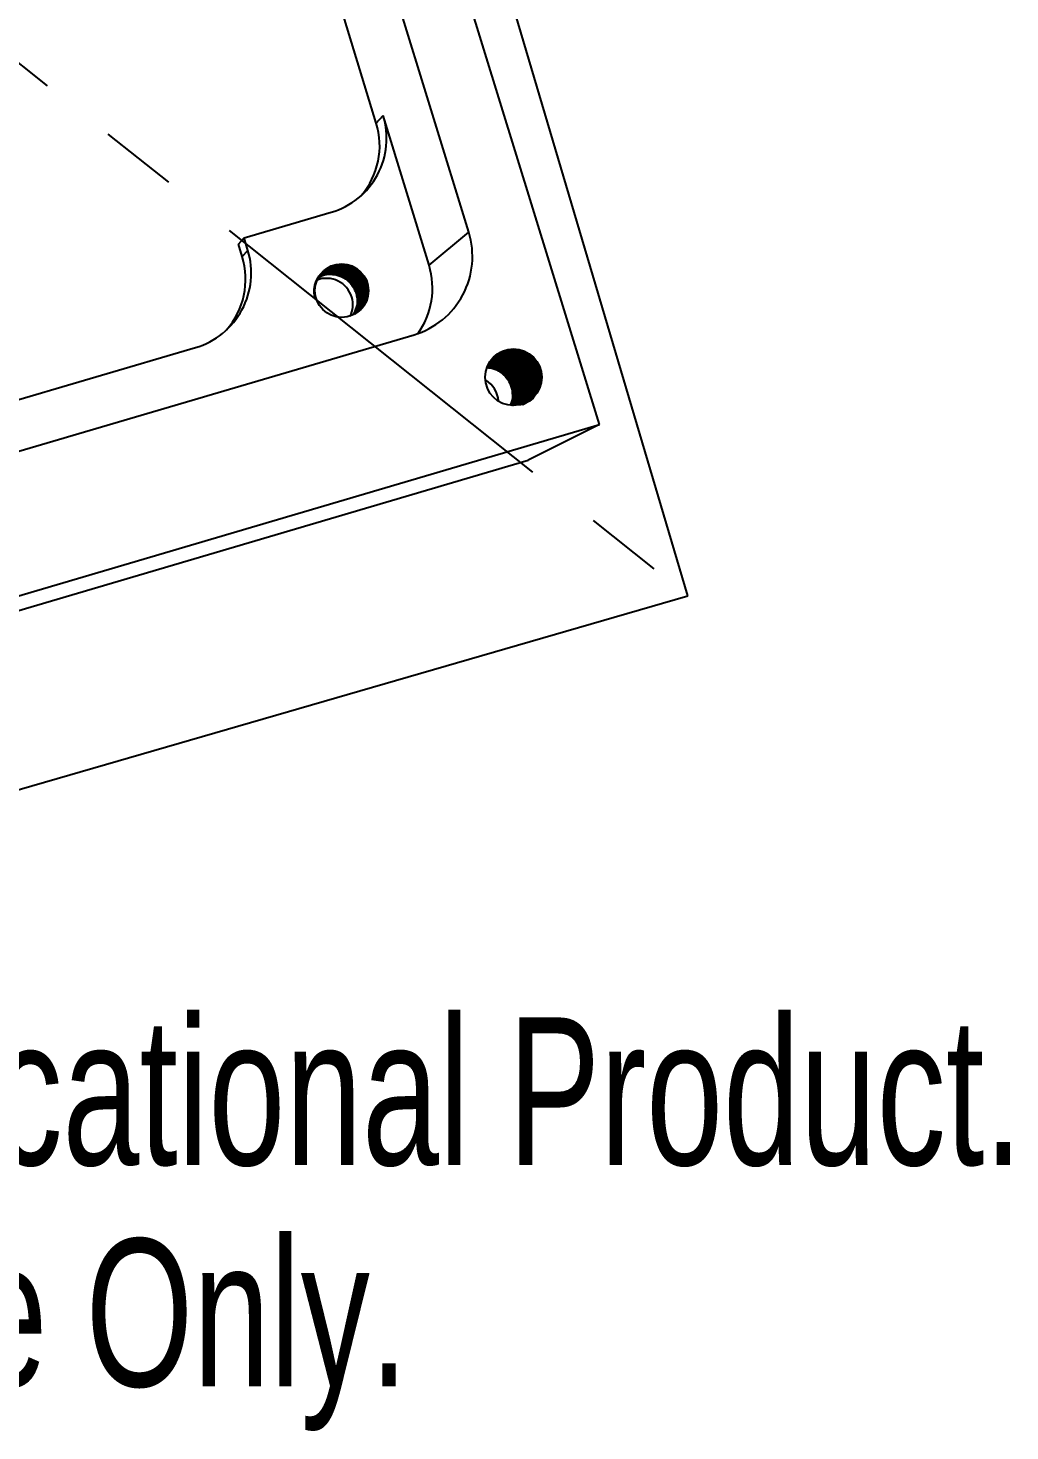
# Model space of a CAD drawing. Header units: millimetres. Extents: x -31.4 to 41.9, y -52.3 to 37.8.
# Drawn here: x 9.75 to 41.91, y -52.31 to -6.37 of the extents above; entities that cross this region are included whole.
import ezdxf

# ---------------------------------------------------------------- set-up
doc = ezdxf.new("R2010")
doc.units = ezdxf.units.MM
doc.linetypes.add('CENTERX2', pattern=[20.32, 12.7, -2.54, 2.54, -2.54])
doc.styles.add('SLDTEXTSTYLE0', font='TXT', dxfattribs={"width": 0.7})

msp = doc.modelspace()

# ---------------------------------------------------------------- linework, layer by layer
at = {"color": 7, "linetype": 'Continuous'}
for p, q in [((31.359, -24.963), (12.78, 37.751)), ((-12.78, -37.751), (31.359, -24.963))]:
    msp.add_line(p, q, dxfattribs=at)
at = {"color": 7, "linetype": 'Continuous', "lineweight": 25}
for p, q in [((28.47, -19.352), (11.32, 36.243)), ((24.184, -13.059), (10.631, 31.059)), ((21.157, -9.483), (9.927, 27.203)), ((21.157, -9.483), (21.382, -9.234)), ((22.884, -14.138), (21.382, -9.234)), ((16.824, -13.24), (19.683, -12.401)), ((16.643, -13.449), (16.824, -13.24)), ((16.948, -13.649), (16.824, -13.24)), ((22.884, -14.138), (24.184, -13.059)), ((16.766, -13.854), (16.643, -13.449)), ((16.766, -13.854), (16.948, -13.649)), ((-7.963, -25.345), (22.394, -16.412)), ((-2.849, -22.149), (15.237, -16.832)), ((-11.514, -31.153), (28.47, -19.352)), ((28.47, -19.352), (26.134, -20.518)), ((-10.705, -31.395), (26.134, -20.518))]:
    msp.add_line(p, q, dxfattribs=at)
at = {"color": 7, "linetype": 'CENTERX2'}
msp.add_line((-31.359, 24.963), (31.359, -24.963), dxfattribs=at)
at = {"color": 7, "linetype": 'Continuous', "lineweight": 25}
for centre, radius in [((20.024, -14.969), 0.877), ((25.647, -17.805), 0.927)]:
    msp.add_circle(centre, radius, dxfattribs=at)
for centre, radius, start, end in [((18.974, -9.982), 2.521, 286.3374, 17.2422), ((18.765, -10.222), 2.503, 319.3786, 17.1722), ((21.638, -13.855), 2.667, 286.4544, 17.3721), ((14.519, -14.395), 2.541, 286.4157, 17.059), ((14.353, -14.591), 2.523, 318.6797, 16.9774), ((20.447, -14.89), 2.55, 324.1233, 17.1533), ((19.525, -15.429), 0.864, 16.7863, 110.8843), ((19.538, -15.429), 0.853, 332.7213, 17.0612), ((24.268, -18.661), 0.896, 5.2149, 58.2625)]:
    msp.add_arc(centre, radius, start, end, dxfattribs=at)
for points, knots in [([(19.162, -15.246), (19.143, -15.16), (19.105, -14.984), (19.152, -14.715), (19.274, -14.477), (19.462, -14.288), (19.7, -14.164), (19.967, -14.121), (20.234, -14.16), (20.478, -14.277), (20.678, -14.465), (20.812, -14.703), (20.869, -14.969), (20.842, -15.24), (20.745, -15.483), (20.63, -15.602), (20.579, -15.655)], [0, 0, 0, 0, 0.071264, 0.144988, 0.217672, 0.287945, 0.361059, 0.434601, 0.505282, 0.577204, 0.651003, 0.723158, 0.793676, 0.867118, 0.940373, 1, 1, 1, 1]), ([(19.354, -14.417), (19.388, -14.381), (19.49, -14.274), (19.726, -14.183), (20.02, -14.159), (20.309, -14.238), (20.556, -14.408), (20.735, -14.651), (20.824, -14.939), (20.811, -15.238), (20.718, -15.499), (20.599, -15.621), (20.549, -15.672)], [0, 0, 0, 0, 0.05592, 0.164056, 0.272274, 0.380473, 0.488609, 0.596818, 0.705028, 0.813164, 0.921362, 1, 1, 1, 1]), ([(19.36, -14.408), (19.384, -14.381), (19.469, -14.288), (19.671, -14.197), (19.934, -14.15), (20.202, -14.19), (20.446, -14.307), (20.645, -14.495), (20.778, -14.732), (20.836, -14.998), (20.809, -15.269), (20.715, -15.504), (20.607, -15.618), (20.561, -15.665)], [0, 0, 0, 0, 0.040508, 0.139918, 0.23991, 0.336012, 0.433801, 0.534143, 0.632249, 0.72813, 0.827986, 0.927587, 1, 1, 1, 1]), ([(19.369, -14.403), (19.423, -14.36), (19.553, -14.256), (19.816, -14.192), (20.112, -14.21), (20.387, -14.329), (20.608, -14.532), (20.75, -14.797), (20.799, -15.095), (20.742, -15.385), (20.647, -15.589), (20.557, -15.664), (20.543, -15.676)], [0, 0, 0, 0, 0.080115, 0.192444, 0.304871, 0.417194, 0.52951, 0.641935, 0.754276, 0.866598, 0.979021, 1, 1, 1, 1]), ([(19.374, -14.395), (19.453, -14.347), (19.616, -14.249), (19.909, -14.217), (20.199, -14.278), (20.455, -14.435), (20.645, -14.667), (20.75, -14.949), (20.753, -15.247), (20.676, -15.51), (20.565, -15.637), (20.52, -15.689)], [0, 0, 0, 0, 0.110208, 0.225695, 0.341196, 0.456613, 0.572088, 0.687598, 0.803016, 0.918477, 1, 1, 1, 1]), ([(19.379, -14.388), (19.454, -14.343), (19.605, -14.251), (19.872, -14.212), (20.137, -14.25), (20.38, -14.367), (20.579, -14.554), (20.712, -14.791), (20.769, -15.056), (20.742, -15.325), (20.657, -15.547), (20.56, -15.649), (20.526, -15.685)], [0, 0, 0, 0, 0.103567, 0.209927, 0.312149, 0.416166, 0.522898, 0.627251, 0.729238, 0.835454, 0.941398, 1, 1, 1, 1]), ([(19.38, -14.381), (19.385, -14.374), (19.45, -14.289), (19.642, -14.194), (19.926, -14.125), (20.224, -14.163), (20.492, -14.297), (20.703, -14.513), (20.831, -14.785), (20.864, -15.086), (20.791, -15.375), (20.673, -15.587), (20.562, -15.666), (20.532, -15.687)], [0, 0, 0, 0, 0.010316, 0.115866, 0.221444, 0.327085, 0.432634, 0.538197, 0.64384, 0.749387, 0.854933, 0.960576, 1, 1, 1, 1]), ([(19.381, -14.385), (19.389, -14.377), (19.458, -14.304), (19.641, -14.228), (19.902, -14.18), (20.169, -14.22), (20.413, -14.337), (20.612, -14.524), (20.745, -14.761), (20.803, -15.027), (20.775, -15.297), (20.686, -15.525), (20.583, -15.633), (20.543, -15.675)], [0, 0, 0, 0, 0.013401, 0.11655, 0.220304, 0.320021, 0.421488, 0.525605, 0.627401, 0.726889, 0.830501, 0.933849, 1, 1, 1, 1]), ([(19.415, -14.357), (19.462, -14.311), (19.581, -14.198), (19.836, -14.112), (20.132, -14.104), (20.418, -14.2), (20.657, -14.383), (20.822, -14.636), (20.896, -14.93), (20.867, -15.228), (20.756, -15.49), (20.625, -15.61), (20.566, -15.663)], [0, 0, 0, 0, 0.07168, 0.177196, 0.282802, 0.388358, 0.493875, 0.599475, 0.705044, 0.81056, 0.916153, 1, 1, 1, 1]), ([(19.262, -14.531), (19.275, -14.52), (19.365, -14.451), (19.579, -14.405), (19.869, -14.413), (20.145, -14.526), (20.368, -14.721), (20.515, -14.981), (20.567, -15.272), (20.532, -15.547), (20.441, -15.693), (20.402, -15.756)], [0, 0, 0, 0, 0.022851, 0.148708, 0.274688, 0.400566, 0.526428, 0.652405, 0.778301, 0.904167, 1, 1, 1, 1]), ([(19.284, -14.532), (19.32, -14.511), (19.432, -14.447), (19.652, -14.422), (19.914, -14.457), (20.155, -14.573), (20.352, -14.758), (20.484, -14.993), (20.539, -15.254), (20.518, -15.522), (20.438, -15.68), (20.399, -15.758)], [0, 0, 0, 0, 0.055537, 0.175902, 0.291583, 0.409296, 0.530082, 0.648175, 0.763591, 0.883793, 1, 1, 1, 1]), ([(19.298, -14.511), (19.339, -14.487), (19.457, -14.419), (19.683, -14.392), (19.945, -14.427), (20.187, -14.544), (20.384, -14.729), (20.515, -14.964), (20.573, -15.227), (20.542, -15.492), (20.484, -15.673), (20.424, -15.743), (20.422, -15.745)], [0, 0, 0, 0, 0.063316, 0.181754, 0.295584, 0.411412, 0.530265, 0.646467, 0.760035, 0.878313, 0.996287, 1, 1, 1, 1]), ([(19.307, -14.496), (19.367, -14.464), (19.511, -14.386), (19.78, -14.369), (20.066, -14.438), (20.315, -14.601), (20.496, -14.837), (20.592, -15.121), (20.582, -15.415), (20.52, -15.635), (20.44, -15.726), (20.424, -15.744)], [0, 0, 0, 0, 0.088485, 0.214328, 0.340164, 0.465918, 0.591749, 0.717596, 0.843351, 0.969168, 1, 1, 1, 1]), ([(19.311, -14.491), (19.358, -14.464), (19.481, -14.391), (19.714, -14.362), (19.977, -14.398), (20.219, -14.515), (20.417, -14.7), (20.548, -14.935), (20.606, -15.199), (20.576, -15.464), (20.513, -15.652), (20.446, -15.727), (20.439, -15.735)], [0, 0, 0, 0, 0.070648, 0.186886, 0.298601, 0.412278, 0.528923, 0.642967, 0.754426, 0.870506, 0.986289, 1, 1, 1, 1]), ([(19.318, -14.48), (19.347, -14.459), (19.455, -14.382), (19.688, -14.34), (19.98, -14.366), (20.249, -14.494), (20.462, -14.702), (20.596, -14.97), (20.631, -15.264), (20.582, -15.534), (20.485, -15.673), (20.444, -15.732)], [0, 0, 0, 0, 0.045725, 0.16917, 0.292701, 0.416122, 0.539548, 0.66308, 0.786499, 0.90991, 1, 1, 1, 1]), ([(19.325, -14.47), (19.377, -14.44), (19.506, -14.363), (19.746, -14.332), (20.009, -14.369), (20.251, -14.485), (20.449, -14.671), (20.581, -14.906), (20.638, -15.171), (20.609, -15.437), (20.541, -15.631), (20.469, -15.711), (20.457, -15.725)], [0, 0, 0, 0, 0.077712, 0.19183, 0.301508, 0.413112, 0.52763, 0.639595, 0.749021, 0.862984, 0.976656, 1, 1, 1, 1]), ([(19.338, -14.45), (19.396, -14.415), (19.531, -14.335), (19.777, -14.302), (20.041, -14.339), (20.283, -14.456), (20.481, -14.642), (20.613, -14.878), (20.671, -15.142), (20.642, -15.409), (20.57, -15.61), (20.492, -15.696), (20.474, -15.715)], [0, 0, 0, 0, 0.084523, 0.196597, 0.304311, 0.413917, 0.526383, 0.636343, 0.74381, 0.855732, 0.967368, 1, 1, 1, 1]), ([(19.342, -14.444), (19.397, -14.407), (19.533, -14.317), (19.798, -14.277), (20.09, -14.321), (20.353, -14.463), (20.554, -14.684), (20.674, -14.959), (20.693, -15.256), (20.63, -15.522), (20.527, -15.654), (20.484, -15.709)], [0, 0, 0, 0, 0.081497, 0.200641, 0.319835, 0.438931, 0.558059, 0.677258, 0.796354, 0.915465, 1, 1, 1, 1]), ([(19.342, -14.443), (19.426, -14.403), (19.596, -14.32), (19.89, -14.314), (20.173, -14.399), (20.414, -14.577), (20.582, -14.823), (20.663, -15.112), (20.637, -15.406), (20.565, -15.619), (20.483, -15.704), (20.469, -15.718)], [0, 0, 0, 0, 0.117136, 0.239709, 0.362239, 0.484713, 0.607278, 0.729822, 0.852295, 0.974851, 1, 1, 1, 1]), ([(19.351, -14.43), (19.378, -14.407), (19.477, -14.321), (19.707, -14.259), (20, -14.259), (20.281, -14.363), (20.511, -14.554), (20.667, -14.809), (20.732, -15.104), (20.691, -15.396), (20.608, -15.604), (20.523, -15.682), (20.51, -15.695)], [0, 0, 0, 0, 0.042534, 0.159515, 0.276602, 0.393615, 0.510599, 0.627683, 0.744712, 0.861696, 0.978774, 1, 1, 1, 1]), ([(19.352, -14.429), (19.415, -14.391), (19.556, -14.307), (19.809, -14.272), (20.072, -14.309), (20.316, -14.426), (20.514, -14.613), (20.646, -14.849), (20.703, -15.113), (20.676, -15.382), (20.59, -15.604), (20.493, -15.707), (20.457, -15.745)], [0, 0, 0, 0, 0.089209, 0.197034, 0.300662, 0.406111, 0.514313, 0.620103, 0.723494, 0.831172, 0.938574, 1, 1, 1, 1]), ([(19.365, -14.408), (19.434, -14.367), (19.58, -14.279), (19.84, -14.242), (20.105, -14.28), (20.348, -14.397), (20.547, -14.583), (20.679, -14.82), (20.736, -15.085), (20.709, -15.353), (20.628, -15.568), (20.537, -15.665), (20.509, -15.695)], [0, 0, 0, 0, 0.097438, 0.2056374, 0.3096265, 0.4154418, 0.5240197, 0.6301769, 0.7339275, 0.8419798, 0.9497555, 1, 1, 1, 1]), ([(25.055, -17.098), (25.12, -17.059), (25.266, -16.972), (25.532, -16.935), (25.812, -16.974), (26.07, -17.098), (26.28, -17.296), (26.421, -17.547), (26.482, -17.828), (26.456, -18.116), (26.341, -18.378), (26.184, -18.576), (26.051, -18.649), (25.998, -18.678)], [0, 0, 0, 0, 0.0778341, 0.1753941, 0.2691568, 0.3645706, 0.4624728, 0.5581889, 0.6517406, 0.7491706, 0.8463469, 0.9396576, 1, 1, 1, 1]), ([(25.09, -17.083), (25.136, -17.051), (25.265, -16.959), (25.531, -16.913), (25.841, -16.949), (26.126, -17.091), (26.348, -17.318), (26.484, -17.607), (26.518, -17.924), (26.445, -18.232), (26.282, -18.499), (26.115, -18.611), (26.034, -18.665)], [0, 0, 0, 0, 0.057213, 0.162851, 0.268552, 0.374161, 0.479784, 0.585487, 0.691093, 0.7967, 0.902403, 1, 1, 1, 1]), ([(25.097, -17.071), (25.162, -17.032), (25.308, -16.944), (25.574, -16.907), (25.855, -16.947), (26.113, -17.071), (26.324, -17.269), (26.465, -17.521), (26.526, -17.802), (26.5, -18.09), (26.385, -18.353), (26.227, -18.551), (26.094, -18.624), (26.042, -18.653)], [0, 0, 0, 0, 0.077834, 0.175394, 0.269157, 0.364571, 0.462473, 0.558189, 0.651741, 0.749171, 0.846347, 0.939658, 1, 1, 1, 1]), ([(25.123, -17.068), (25.152, -17.052), (25.264, -16.988), (25.49, -16.964), (25.768, -17.001), (26.026, -17.126), (26.237, -17.323), (26.377, -17.574), (26.438, -17.854), (26.412, -18.141), (26.298, -18.403), (26.14, -18.6), (26.007, -18.674), (25.955, -18.703)], [0, 0, 0, 0, 0.036772, 0.138676, 0.236614, 0.336276, 0.438538, 0.538516, 0.636233, 0.738002, 0.839505, 0.936971, 1, 1, 1, 1]), ([(25.129, -17.049), (25.138, -17.04), (25.224, -16.964), (25.444, -16.904), (25.754, -16.891), (26.056, -16.993), (26.308, -17.187), (26.483, -17.454), (26.561, -17.763), (26.534, -18.082), (26.399, -18.367), (26.235, -18.56), (26.107, -18.618), (26.075, -18.633)], [0, 0, 0, 0, 0.0127835, 0.1184147, 0.2241358, 0.3298073, 0.435439, 0.5411545, 0.6468391, 0.7524703, 0.8581786, 0.9638747, 1, 1, 1, 1]), ([(25.131, -17.061), (25.218, -17.03), (25.402, -16.965), (25.707, -16.992), (25.996, -17.115), (26.23, -17.33), (26.381, -17.61), (26.432, -17.924), (26.375, -18.234), (26.239, -18.493), (26.095, -18.603), (26.034, -18.65)], [0, 0, 0, 0, 0.10396, 0.219835, 0.335603, 0.451364, 0.567238, 0.683024, 0.798792, 0.914663, 1, 1, 1, 1]), ([(25.132, -17.061), (25.19, -17.031), (25.34, -16.954), (25.619, -16.944), (25.923, -17.023), (26.184, -17.204), (26.373, -17.46), (26.467, -17.764), (26.457, -18.083), (26.339, -18.375), (26.173, -18.586), (26.033, -18.658), (25.986, -18.681)], [0, 0, 0, 0, 0.069825, 0.179235, 0.288626, 0.397954, 0.507355, 0.616757, 0.726084, 0.835475, 0.944886, 1, 1, 1, 1]), ([(24.78, -17.441), (24.865, -17.445), (25.05, -17.454), (25.312, -17.589), (25.53, -17.804), (25.667, -18.084), (25.698, -18.388), (25.665, -18.62), (25.597, -18.723), (25.585, -18.741)], [0, 0, 0, 0, 0.138486, 0.303568, 0.468662, 0.633891, 0.798965, 0.964033, 1, 1, 1, 1]), ([(24.79, -17.422), (24.843, -17.418), (24.995, -17.405), (25.242, -17.496), (25.489, -17.678), (25.663, -17.937), (25.74, -18.235), (25.727, -18.518), (25.647, -18.673), (25.614, -18.738)], [0, 0, 0, 0, 0.083935, 0.244292, 0.404581, 0.564993, 0.725369, 0.885657, 1, 1, 1, 1]), ([(24.808, -17.431), (24.89, -17.438), (25.064, -17.452), (25.309, -17.575), (25.513, -17.766), (25.651, -18.011), (25.708, -18.283), (25.692, -18.538), (25.621, -18.681), (25.592, -18.74)], [0, 0, 0, 0, 0.136934, 0.287071, 0.441124, 0.591737, 0.738945, 0.892255, 1, 1, 1, 1]), ([(24.826, -17.403), (24.827, -17.402), (24.915, -17.388), (25.099, -17.434), (25.35, -17.547), (25.555, -17.742), (25.692, -17.986), (25.75, -18.259), (25.732, -18.521), (25.658, -18.671), (25.625, -18.736)], [0, 0, 0, 0, 0.001607, 0.14566, 0.292249, 0.442662, 0.589716, 0.733445, 0.883132, 1, 1, 1, 1]), ([(24.836, -17.387), (24.845, -17.385), (24.951, -17.365), (25.165, -17.423), (25.434, -17.564), (25.641, -17.796), (25.764, -18.083), (25.778, -18.389), (25.732, -18.619), (25.659, -18.717), (25.647, -18.734)], [0, 0, 0, 0, 0.013674, 0.172639, 0.331476, 0.490364, 0.649337, 0.808175, 0.96704, 1, 1, 1, 1]), ([(24.84, -17.381), (24.85, -17.379), (24.947, -17.362), (25.14, -17.407), (25.391, -17.521), (25.597, -17.716), (25.734, -17.961), (25.792, -18.234), (25.773, -18.504), (25.695, -18.66), (25.658, -18.732)], [0, 0, 0, 0, 0.015641, 0.156028, 0.298888, 0.445473, 0.588784, 0.728856, 0.874734, 1, 1, 1, 1]), ([(24.849, -17.368), (24.925, -17.365), (25.103, -17.358), (25.369, -17.468), (25.606, -17.665), (25.766, -17.933), (25.827, -18.235), (25.798, -18.518), (25.711, -18.668), (25.674, -18.731)], [0, 0, 0, 0, 0.117269, 0.271906, 0.426512, 0.581253, 0.735912, 0.89052, 1, 1, 1, 1]), ([(24.854, -17.359), (24.873, -17.356), (24.979, -17.335), (25.181, -17.38), (25.432, -17.495), (25.638, -17.69), (25.776, -17.936), (25.834, -18.209), (25.814, -18.487), (25.731, -18.65), (25.692, -18.729)], [0, 0, 0, 0, 0.028979, 0.165882, 0.305196, 0.448144, 0.587899, 0.724494, 0.866752, 1, 1, 1, 1]), ([(24.862, -17.347), (24.905, -17.34), (25.048, -17.316), (25.294, -17.385), (25.556, -17.545), (25.751, -17.788), (25.858, -18.083), (25.855, -18.39), (25.798, -18.617), (25.719, -18.711), (25.706, -18.727)], [0, 0, 0, 0, 0.065314, 0.21602, 0.366619, 0.5173, 0.668017, 0.818618, 0.969281, 1, 1, 1, 1]), ([(24.869, -17.337), (24.896, -17.332), (25.011, -17.309), (25.222, -17.353), (25.474, -17.47), (25.68, -17.665), (25.818, -17.91), (25.879, -18.186), (25.846, -18.462), (25.787, -18.651), (25.724, -18.723), (25.723, -18.725)], [0, 0, 0, 0, 0.041643, 0.175141, 0.31099, 0.450382, 0.586661, 0.719859, 0.858578, 0.996936, 1, 1, 1, 1]), ([(24.883, -17.315), (24.919, -17.308), (25.043, -17.282), (25.264, -17.327), (25.516, -17.444), (25.722, -17.639), (25.86, -17.885), (25.921, -18.161), (25.889, -18.438), (25.824, -18.635), (25.754, -18.714), (25.747, -18.722)], [0, 0, 0, 0, 0.053568, 0.183524, 0.315769, 0.451463, 0.584127, 0.713792, 0.848831, 0.983519, 1, 1, 1, 1]), ([(24.884, -17.313), (24.891, -17.311), (24.995, -17.282), (25.213, -17.321), (25.494, -17.439), (25.721, -17.654), (25.867, -17.929), (25.912, -18.236), (25.868, -18.518), (25.772, -18.663), (25.732, -18.724)], [0, 0, 0, 0, 0.010949, 0.158464, 0.305841, 0.453213, 0.600727, 0.748123, 0.8955, 1, 1, 1, 1]), ([(24.895, -17.297), (24.971, -17.288), (25.147, -17.265), (25.423, -17.352), (25.677, -17.528), (25.859, -17.782), (25.95, -18.082), (25.931, -18.39), (25.86, -18.614), (25.776, -18.705), (25.762, -18.72)], [0, 0, 0, 0, 0.108626, 0.252217, 0.39573, 0.539344, 0.682951, 0.826463, 0.970064, 1, 1, 1, 1]), ([(24.897, -17.293), (24.942, -17.284), (25.075, -17.256), (25.305, -17.3), (25.557, -17.418), (25.764, -17.613), (25.902, -17.859), (25.963, -18.136), (25.933, -18.414), (25.861, -18.619), (25.785, -18.704), (25.771, -18.719)], [0, 0, 0, 0, 0.064876, 0.191474, 0.320302, 0.452489, 0.581725, 0.708038, 0.839588, 0.970796, 1, 1, 1, 1]), ([(24.901, -17.28), (24.946, -17.269), (25.089, -17.232), (25.343, -17.279), (25.619, -17.416), (25.835, -17.643), (25.967, -17.928), (25.994, -18.237), (25.935, -18.517), (25.83, -18.659), (25.786, -18.718)], [0, 0, 0, 0, 0.064029, 0.203448, 0.34275, 0.482075, 0.621499, 0.760798, 0.900102, 1, 1, 1, 1]), ([(24.912, -17.271), (24.966, -17.26), (25.107, -17.229), (25.346, -17.273), (25.599, -17.392), (25.807, -17.587), (25.945, -17.834), (26.005, -18.11), (25.976, -18.39), (25.899, -18.602), (25.815, -18.694), (25.795, -18.716)], [0, 0, 0, 0, 0.075615, 0.199024, 0.324606, 0.453463, 0.579444, 0.702575, 0.830811, 0.958713, 1, 1, 1, 1]), ([(24.924, -17.249), (24.933, -17.245), (25.036, -17.206), (25.259, -17.226), (25.55, -17.318), (25.796, -17.514), (25.965, -17.777), (26.04, -18.083), (26.004, -18.389), (25.92, -18.613), (25.828, -18.701), (25.811, -18.718)], [0, 0, 0, 0, 0.012857, 0.149288, 0.285648, 0.421963, 0.558388, 0.694765, 0.831079, 0.967495, 1, 1, 1, 1]), ([(24.926, -17.249), (24.989, -17.235), (25.139, -17.202), (25.388, -17.246), (25.641, -17.365), (25.849, -17.561), (25.988, -17.808), (26.048, -18.085), (26.019, -18.365), (25.937, -18.586), (25.846, -18.684), (25.819, -18.714)], [0, 0, 0, 0, 0.085826, 0.206202, 0.328699, 0.45439, 0.577274, 0.69738, 0.822465, 0.947224, 1, 1, 1, 1]), ([(24.936, -17.234), (25.013, -17.217), (25.19, -17.178), (25.474, -17.241), (25.744, -17.395), (25.948, -17.634), (26.064, -17.926), (26.075, -18.238), (25.999, -18.517), (25.885, -18.654), (25.837, -18.712)], [0, 0, 0, 0, 0.103285, 0.236491, 0.369593, 0.502751, 0.635964, 0.769068, 0.902208, 1, 1, 1, 1]), ([(24.941, -17.227), (25.012, -17.211), (25.172, -17.175), (25.43, -17.219), (25.684, -17.339), (25.892, -17.535), (26.03, -17.782), (26.091, -18.06), (26.062, -18.341), (25.975, -18.57), (25.876, -18.675), (25.843, -18.711)], [0, 0, 0, 0, 0.0955467, 0.2130365, 0.3325951, 0.4552717, 0.5752091, 0.6924345, 0.8145194, 0.9362865, 1, 1, 1, 1]), ([(24.944, -17.202), (24.962, -17.193), (25.07, -17.138), (25.304, -17.135), (25.604, -17.203), (25.867, -17.377), (26.059, -17.626), (26.159, -17.925), (26.153, -18.238), (26.061, -18.516), (25.935, -18.65), (25.881, -18.708)], [0, 0, 0, 0, 0.025101, 0.150547, 0.275986, 0.401344, 0.526779, 0.65223, 0.777588, 0.90301, 1, 1, 1, 1]), ([(24.952, -17.218), (24.995, -17.202), (25.133, -17.153), (25.391, -17.179), (25.679, -17.291), (25.915, -17.5), (26.07, -17.773), (26.128, -18.083), (26.076, -18.389), (25.972, -18.615), (25.868, -18.704), (25.842, -18.726)], [0, 0, 0, 0, 0.057707, 0.186255, 0.3147, 0.443129, 0.571675, 0.700139, 0.828571, 0.957113, 1, 1, 1, 1]), ([(24.955, -17.205), (25.036, -17.186), (25.204, -17.147), (25.472, -17.192), (25.726, -17.313), (25.934, -17.509), (26.073, -17.757), (26.134, -18.034), (26.105, -18.316), (26.013, -18.554), (25.907, -18.665), (25.867, -18.708)], [0, 0, 0, 0, 0.104813, 0.21955, 0.336309, 0.456112, 0.573241, 0.68772, 0.806946, 0.925861, 1, 1, 1, 1]), ([(24.965, -17.181), (25.047, -17.155), (25.227, -17.098), (25.524, -17.136), (25.806, -17.267), (26.032, -17.488), (26.172, -17.77), (26.214, -18.083), (26.145, -18.386), (26.031, -18.605), (25.925, -18.686), (25.901, -18.704)], [0, 0, 0, 0, 0.10413, 0.226988, 0.349736, 0.472489, 0.595347, 0.718094, 0.840831, 0.963689, 1, 1, 1, 1]), ([(24.97, -17.182), (25.059, -17.161), (25.237, -17.12), (25.514, -17.165), (25.768, -17.286), (25.977, -17.483), (26.116, -17.731), (26.177, -18.009), (26.149, -18.291), (26.052, -18.537), (25.939, -18.656), (25.891, -18.705)], [0, 0, 0, 0, 0.113654, 0.225766, 0.339853, 0.456914, 0.571362, 0.683222, 0.799719, 0.915913, 1, 1, 1, 1]), ([(24.994, -17.166), (25.038, -17.145), (25.175, -17.082), (25.437, -17.084), (25.735, -17.172), (25.989, -17.36), (26.168, -17.619), (26.252, -17.925), (26.23, -18.238), (26.117, -18.519), (25.977, -18.652), (25.912, -18.714)], [0, 0, 0, 0, 0.057796, 0.177692, 0.297546, 0.417344, 0.537232, 0.657099, 0.776896, 0.896775, 1, 1, 1, 1]), ([(25.004, -17.157), (25.096, -17.135), (25.276, -17.093), (25.556, -17.138), (25.811, -17.26), (26.02, -17.456), (26.159, -17.705), (26.22, -17.983), (26.192, -18.266), (26.09, -18.521), (25.97, -18.646), (25.915, -18.702)], [0, 0, 0, 0, 0.114969, 0.225463, 0.337903, 0.453275, 0.566071, 0.676317, 0.791133, 0.90565, 1, 1, 1, 1]), ([(25.01, -17.143), (25.035, -17.129), (25.143, -17.068), (25.363, -17.046), (25.64, -17.082), (25.897, -17.207), (26.106, -17.403), (26.246, -17.653), (26.307, -17.932), (26.279, -18.216), (26.171, -18.482), (26.041, -18.616), (25.978, -18.681)], [0, 0, 0, 0, 0.033865, 0.143341, 0.248556, 0.355623, 0.465482, 0.572889, 0.677867, 0.787196, 0.896241, 1, 1, 1, 1]), ([(25.014, -17.14), (25.025, -17.133), (25.123, -17.073), (25.35, -17.052), (25.656, -17.093), (25.934, -17.245), (26.147, -17.477), (26.273, -17.767), (26.297, -18.084), (26.212, -18.384), (26.081, -18.601), (25.964, -18.679), (25.933, -18.7)], [0, 0, 0, 0, 0.015341, 0.13308, 0.250867, 0.368558, 0.486281, 0.604073, 0.721763, 0.839469, 0.957264, 1, 1, 1, 1]), ([(25.04, -17.123), (25.113, -17.093), (25.28, -17.024), (25.572, -17.036), (25.866, -17.143), (26.11, -17.344), (26.275, -17.614), (26.343, -17.924), (26.303, -18.236), (26.178, -18.508), (26.035, -18.63), (25.971, -18.685)], [0, 0, 0, 0, 0.089529, 0.206146, 0.322688, 0.439202, 0.555815, 0.672373, 0.788887, 0.905494, 1, 1, 1, 1]), ([(25.046, -17.13), (25.146, -17.096), (25.254, -17.081), (25.462, -17.088), (25.561, -17.108), (25.754, -17.183), (25.847, -17.239), (26.011, -17.381), (26.08, -17.467), (26.183, -17.652), (26.217, -17.748), (26.254, -17.952), (26.255, -18.062), (26.219, -18.275), (26.181, -18.378), (26.076, -18.562), (26.011, -18.64), (25.933, -18.707)], [0, 0, 0, 0, 0.125, 0.125, 0.25, 0.25, 0.375, 0.375, 0.5, 0.5, 0.625, 0.625, 0.75, 0.75, 0.875, 0.875, 1, 1, 1, 1]), ([(25.047, -17.118), (25.074, -17.103), (25.183, -17.042), (25.405, -17.019), (25.683, -17.055), (25.94, -17.18), (26.15, -17.377), (26.29, -17.626), (26.35, -17.906), (26.323, -18.191), (26.215, -18.457), (26.085, -18.591), (26.021, -18.656)], [0, 0, 0, 0, 0.035686, 0.144982, 0.250023, 0.356915, 0.466594, 0.573823, 0.678629, 0.787779, 0.896644, 1, 1, 1, 1]), ([(25.053, -17.114), (25.094, -17.09), (25.224, -17.016), (25.484, -16.996), (25.789, -17.057), (26.059, -17.223), (26.261, -17.468), (26.371, -17.765), (26.378, -18.084), (26.276, -18.379), (26.137, -18.586), (26.021, -18.656), (25.993, -18.672)], [0, 0, 0, 0, 0.052589, 0.166629, 0.280683, 0.394654, 0.508682, 0.622744, 0.736716, 0.85073, 0.964798, 1, 1, 1, 1]), ([(25.085, -17.093), (25.113, -17.077), (25.223, -17.015), (25.447, -16.991), (25.725, -17.028), (25.983, -17.153), (26.193, -17.35), (26.333, -17.6), (26.394, -17.88), (26.367, -18.166), (26.258, -18.432), (26.128, -18.566), (26.065, -18.631)], [0, 0, 0, 0, 0.037501, 0.146617, 0.251486, 0.358202, 0.467701, 0.574755, 0.679388, 0.788359, 0.897046, 1, 1, 1, 1]), ([(24.767, -17.468), (24.784, -17.466), (24.9, -17.453), (25.116, -17.529), (25.371, -17.693), (25.558, -17.942), (25.65, -18.234), (25.653, -18.515), (25.584, -18.671), (25.555, -18.734)], [0, 0, 0, 0, 0.029141, 0.199983, 0.370719, 0.541564, 0.712422, 0.883158, 1, 1, 1, 1]), ([(24.78, -17.49), (24.845, -17.496), (24.999, -17.51), (25.227, -17.627), (25.431, -17.817), (25.568, -18.061), (25.623, -18.332), (25.613, -18.565), (25.554, -18.689), (25.535, -18.728)], [0, 0, 0, 0, 0.11479, 0.275461, 0.440323, 0.601502, 0.759038, 0.923104, 1, 1, 1, 1]), ([(24.789, -17.46), (24.864, -17.466), (25.03, -17.481), (25.268, -17.601), (25.472, -17.792), (25.609, -18.036), (25.666, -18.307), (25.652, -18.552), (25.587, -18.686), (25.563, -18.736)], [0, 0, 0, 0, 0.128695, 0.283271, 0.441878, 0.596944, 0.748503, 0.906345, 1, 1, 1, 1])]:
    msp.add_open_spline(points, degree=3, knots=knots, dxfattribs=at)

# ---------------------------------------------------------------- texts
at = {"color": 7, "linetype": 'Continuous', "char_height": 4.83362, "attachment_point": 1, "style": 'SLDTEXTSTYLE0'}
for s, insert in [('SOLIDWORKS Educational Product.', (-31.359, -38.77)), ('For Instructional Use Only.', (-31.359, -46.021))]:
    msp.add_mtext(s, dxfattribs=dict(at, insert=insert))

doc.saveas('drawing.dxf')
